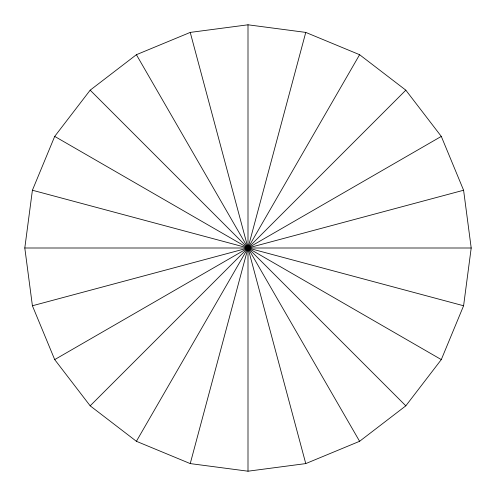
<?xml version="1.0" encoding="UTF-8"?>
<svg xmlns="http://www.w3.org/2000/svg" width="496" height="496" viewBox="0 0 496 496"><rect width="100%" height="100%" fill="white"/><g stroke="black" fill="none" stroke-linecap="round" stroke-linejoin="round"><path stroke-width="0.74" d="M24.8 248L32.407 190.235L54.703 136.4L90.173 90.173L136.4 54.703L190.235 32.407L248 24.8L305.765 32.407L359.6 54.703L405.827 90.173L441.297 136.4L463.593 190.235L471.2 248L463.593 305.765L441.297 359.6L405.827 405.827L359.6 441.297L305.765 463.593L248 471.2L190.235 463.593L136.4 441.297L90.173 405.827L54.703 359.6L32.407 305.765L24.8 248L471.2 248M190.235 463.593L305.765 32.407M136.4 441.297L359.6 54.703M90.173 405.827L405.827 90.173M54.703 359.6L441.297 136.4M32.407 305.765L463.593 190.235M32.407 190.235L463.593 305.765M54.703 136.4L441.297 359.6M90.173 90.173L405.827 405.827M136.4 54.703L359.6 441.297M190.235 32.407L305.765 463.593M248 24.8L248 471.2"/></g></svg>
